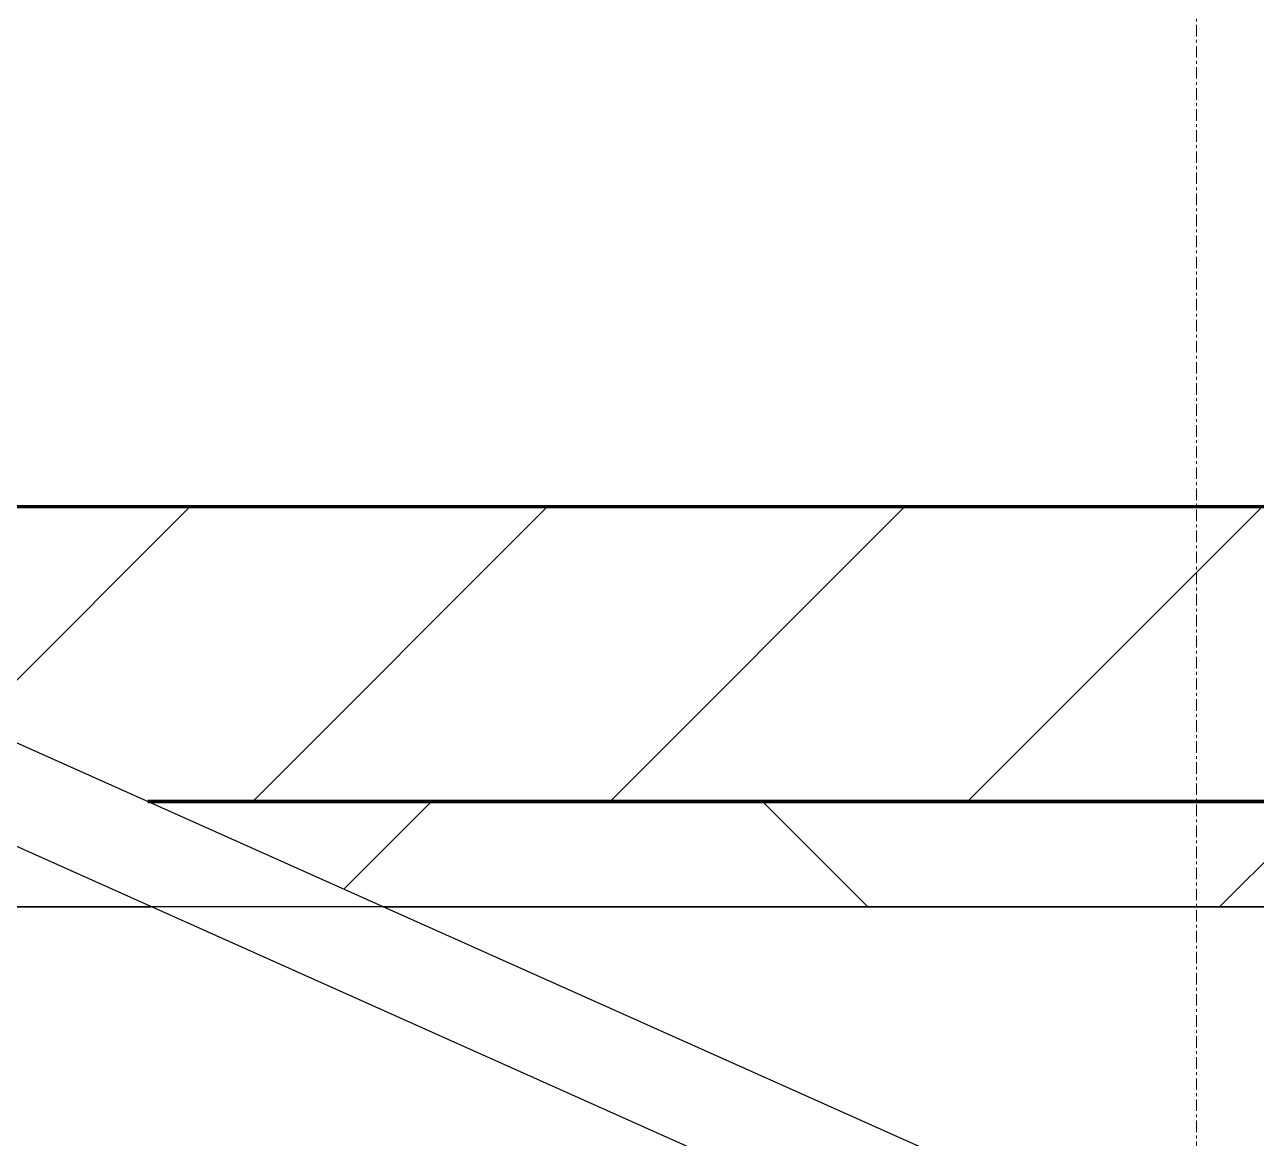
# Model space of a CAD drawing. Header units: millimetres. Extents: x -726012 to -647389, y -20772 to 18805.
# Drawn here: x -697974 to -697389, y 8459 to 8988 of the extents above; entities that cross this region are included whole.
import ezdxf
from ezdxf.xclip import XClip

# ---------------------------------------------------------------- set-up
doc = ezdxf.new("R2010")
doc.units = ezdxf.units.MM
doc.header["$XCLIPFRAME"] = 0
doc.linetypes.add('DPA_Grid _ Level 100', pattern=[10, 5.5, -1.6, 1.3, -1.6])
for name, color, linetype, lineweight in [('A-DOOR-E', 2, 'Continuous', 25), ('A-GLAZ-CURT', 2, 'Continuous', 9), ('A-WALL', 5, 'Continuous', 35), ('A-WALL-FNSH', 2, 'Continuous', 35), ('A-WALL-PATT', 1, 'Continuous', 35), ('S-GRID', 251, 'Continuous', 9)]:
    doc.layers.add(name, color=color, linetype=linetype, lineweight=lineweight)
doc.layers.add('A11_ALU.SOLID SHEET', color=2, linetype='Continuous')

# ---------------------------------------------------------------- blocks, each defined once
blk = doc.blocks.new('DPA_AC-SG-PI - A1_1200x1300 mm-V1-4233-01 ENLARGED MULTI-PURPOSE LEVEL - REFLECTED CEILING PLAN - SHEET 4')
at = {"layer": 'A-DOOR-E'}
for p, q in [((-556.64, 29.95), (511.63, -447.34)), ((493.28, -488.42), (-575, -11.13))]:
    blk.add_line(p, q, dxfattribs=at)
blk = doc.blocks.new('PPLS-PP19_Custom Tile Pattern - Custom Tile Pattern-V124-4233-01 ENLARGED MULTI-PURPOSE LEVEL - REFLECTED CEILING PLAN - SHEET 4')
at = {"layer": 'A-GLAZ-CURT'}
for p, q in [((-300, 0), (300, 0)), ((300, 0), (-300, 0)), ((195.99, 0), (213.31, 0)), ((213.31, 0), (195.99, 0)), ((230.06, 0), (300, 0)), ((-300, -50), (300, -50)), ((300, -50), (-300, -50))]:
    blk.add_line(p, q, dxfattribs=at)
for points, knots in [([(-15.19, 0), (-13.07, 0), (7.48, 0), (42.82, 0), (88.72, 0), (120.63, 0), (138.28, 0), (138.53, 0)], [-461.142613, -461.142613, -461.142613, -461.142613, -429.606584, -390.253598, -346.313304, -291.370682, -290.5735, -290.5735, -290.5735, -290.5735]), ([(136.44, 0), (121.66, 0), (86.93, 0), (51.16, 0), (31.18, 0)], [-106.750556, -106.750556, -106.750556, -106.750556, -59.610984, 0, 0, 0, 0]), ([(146.31, 0), (144.65, 0), (133.85, 0), (109.77, 0), (76.86, 0), (57.82, 0), (46.51, 0), (41.18, 0), (36.02, 0), (35.54, 0), (35.54, 0)], [-469.576156, -469.576156, -469.576156, -469.576156, -458.593899, -401.860199, -357.622665, -341.267687, -334.000314, -326.15566, -319.318397, -317.489778, -317.489778, -317.489778, -317.489778]), ([(78.98, 0), (86.99, 0), (103.34, 0), (116.36, 0), (128.63, 0), (128.95, 0)], [-87.011468, -87.011468, -87.011468, -87.011468, -63.759246, -39.050993, -35.895543, -35.895543, -35.895543, -35.895543]), ([(114.39, 0), (114.2, 0), (112.08, 0), (105.42, 0), (92.38, 0), (86.62, 0), (80.29, 0), (79.01, 0)], [-8148.58938, -8148.58938, -8148.58938, -8148.58938, -8105.191388, -7723.759874, -7531.75727, -7135.649961, -7045.032883, -7045.032883, -7045.032883, -7045.032883]), ([(79.6, 0), (83.17, 0), (101.04, 0), (124.45, 0), (132.42, 0), (134.6, 0)], [-262.939312, -262.939312, -262.939312, -262.939312, -249.500363, -194.761443, -152.241002, -152.241002, -152.241002, -152.241002]), ([(94.4, 0), (94.4, 0), (94.64, 0), (99.11, 0), (108.97, 0), (120.79, 0), (139.94, 0), (163.31, 0), (185.23, 0), (193.62, 0), (194.69, 0), (194.79, 0)], [-2348.345796, -2348.345796, -2348.345796, -2348.345796, -2310.419338, -2233.599744, -2052.234781, -1843.028543, -1530.39897, -1095.004608, -529.74427, -295.064701, -265.121568, -265.121568, -265.121568, -265.121568]), ([(129.02, 0), (129.02, 0), (124.41, 0), (122.35, 0), (114.96, 0), (108.04, 0), (103.09, 0)], [-35.386604, -35.386604, -35.386604, -35.386604, -31.430235, -22.807238, -15.488593, 0, 0, 0, 0]), ([(146.23, 0), (144.78, 0), (140.7, 0), (134.04, 0), (126.24, 0), (118.6, 0), (114.23, 0), (111.98, 0), (105.66, 0), (105.23, 0), (105.23, 0)], [-9949.856506, -9949.856506, -9949.856506, -9949.856506, -9847.788484, -9677.714971, -9567.007022, -9453.21225, -9220.200448, -9012.77275, -8966.157302, -8929.495943, -8929.495943, -8929.495943, -8929.495943]), ([(105.26, 0), (105.52, 0), (111.01, 0), (112.65, 0), (113.59, 0)], [-8920.561005, -8920.561005, -8920.561005, -8920.561005, -8814.835624, -8577.462505, -8577.462505, -8577.462505, -8577.462505]), ([(128.58, 0), (128.8, 0), (130.16, 0), (139.26, 0), (152.67, 0), (161.24, 0), (162.19, 0), (162.75, 0)], [-633.326174, -633.326174, -633.326174, -633.326174, -627.736123, -618.981161, -602.094757, -592.980799, -581.414464, -581.414464, -581.414464, -581.414464]), ([(137.1, 0), (136, 0), (133.64, 0), (129.87, 0), (129.11, 0)], [-670.405967, -670.405967, -670.405967, -670.405967, -651.020627, -640.742133, -640.742133, -640.742133, -640.742133]), ([(168.37, 0), (167.68, 0), (163.28, 0), (156.01, 0), (147.34, 0)], [-543.375029, -543.375029, -543.375029, -543.375029, -530.793311, -471.879639, -471.879639, -471.879639, -471.879639]), ([(157.9, 0), (156.77, 0), (153.14, 0), (149.03, 0), (147.34, 0)], [-10292.955006, -10292.955006, -10292.955006, -10292.955006, -10098.273015, -9976.405049, -9976.405049, -9976.405049, -9976.405049]), ([(193.8, 0), (193.33, 0), (190.11, 0), (183.13, 0), (171, 0), (161.95, 0), (161.28, 0), (158.35, 0), (157.85, 0), (157.77, 0)], [-11665.349007, -11665.349007, -11665.349007, -11665.349007, -11565.880756, -11105.624034, -10839.086983, -10768.332124, -10666.779182, -10580.760289, -10550.278881, -10550.278881, -10550.278881, -10550.278881]), ([(283.97, 0), (275.84, 0), (248.86, 0), (207.11, 0), (177.41, 0), (159.34, 0), (158.33, 0), (158.3, 0)], [-269.171521, -269.171521, -269.171521, -269.171521, -244.693688, -187.987675, -143.776725, -129.632772, -123.352749, -123.352749, -123.352749, -123.352749]), ([(159.07, 0), (159.13, 0), (160.84, 0), (165.21, 0), (174.15, 0), (185.98, 0), (208.82, 0), (219.42, 0), (230.06, 0)], [-115.643202, -115.643202, -115.643202, -115.643202, -114.681583, -87.660824, -65.295536, -41.623857, -24.459831, 0, 0, 0, 0]), ([(162.75, 0), (165.4, 0), (170.91, 0), (172.61, 0), (172.61, 0)], [-111.264224, -111.264224, -111.264224, -111.264224, -56.742688, -19.085662, -19.085662, -19.085662, -19.085662]), ([(247.1, 0), (246.76, 0), (245.04, 0), (238.34, 0), (226.56, 0), (221.1, 0), (200.27, 0), (182.99, 0), (174.27, 0), (169.67, 0), (168.99, 0)], [-9649.085549, -9649.085549, -9649.085549, -9649.085549, -9581.591397, -9406.094246, -9221.510254, -9016.44624, -8717.832359, -8253.978395, -8152.463617, -8069.855175, -8069.855175, -8069.855175, -8069.855175]), ([(215.22, 0), (214.62, 0), (210.55, 0), (203.98, 0), (187.54, 0), (175.3, 0), (169.49, 0)], [-203.825446, -203.825446, -203.825446, -203.825446, -198.527383, -184.406837, -162.427601, -142.916156, -142.916156, -142.916156, -142.916156]), ([(171.51, 0), (176.48, 0), (193.23, 0), (201.73, 0), (208.81, 0), (213.9, 0), (241.96, 0), (266.73, 0), (279.19, 0), (283.62, 0), (283.99, 0)], [-7971.819559, -7971.819559, -7971.819559, -7971.819559, -7784.112253, -7606.717214, -7289.299508, -7042.621073, -6582.165592, -6068.460911, -5766.029927, -5737.771862, -5737.771862, -5737.771862, -5737.771862]), ([(172.07, 0), (177.66, 0), (187.87, 0), (201.08, 0), (207.47, 0), (213.96, 0), (215.11, 0)], [-255.364076, -255.364076, -255.364076, -255.364076, -237.955587, -223.92608, -215.862851, -208.75215, -208.75215, -208.75215, -208.75215]), ([(283.97, 0), (277.45, 0), (256.69, 0), (230.43, 0), (219.94, 0), (219.02, 0)], [-12247.653639, -12247.653639, -12247.653639, -12247.653639, -11905.454923, -11162.864862, -10856.732305, -10856.732305, -10856.732305, -10856.732305]), ([(219.9, 0), (220.86, 0), (227.84, 0), (242.06, 0), (246.54, 0), (246.96, 0)], [-10670.940496, -10670.940496, -10670.940496, -10670.940496, -10511.382485, -9925.173265, -9834.877357, -9834.877357, -9834.877357, -9834.877357]), ([(284.4, 0), (286.52, 0), (292.04, 0), (296.52, 0), (297.86, 0), (298.09, 0)], [-5727.361335, -5727.361335, -5727.361335, -5727.361335, -5566.724884, -5280.360606, -5199.253518, -5199.253518, -5199.253518, -5199.253518]), ([(284.76, 0), (284.76, 0), (285.09, 0), (287.47, 0), (293.59, 0), (297.76, 0), (300, 0)], [-4110.630118, -4110.630118, -4110.630118, -4110.630118, -4053.389046, -3959.664717, -3862.421465, -3746.95702, -3746.95702, -3746.95702, -3746.95702]), ([(297.38, 0), (295.84, 0), (291.62, 0), (285.38, 0), (284.87, 0)], [-4803.172655, -4803.172655, -4803.172655, -4803.172655, -4358.271401, -4143.037883, -4143.037883, -4143.037883, -4143.037883])]:
    blk.add_open_spline(points, degree=3, knots=knots, dxfattribs=at)
for points in [[(168.74, 0), (168.74, 0), (169.81, 0), (171.51, 0)], [(195.11, 0), (194.91, 0), (194.44, 0), (193.8, 0)], [(300, 0), (294.74, 0), (289.43, 0), (284.12, 0)], [(300, 0), (294.88, 0), (289.76, 0), (284.63, 0)]]:
    blk.add_open_spline(points, degree=3, dxfattribs=at)
blk = doc.blocks.new('PPLS-PP19_Custom Tile Pattern - Custom Tile Pattern-V125-4233-01 ENLARGED MULTI-PURPOSE LEVEL - REFLECTED CEILING PLAN - SHEET 4')
at = {"layer": 'A-GLAZ-CURT'}
for p, q in [((-300, 0), (-78.98, 0)), ((-78.98, 0), (-300, 0)), ((-293.07, 0), (-275.75, 0)), ((-275.75, 0), (-293.07, 0)), ((-222.32, 0), (-205, 0)), ((-205, 0), (-222.32, 0)), ((31.34, 0), (300, 0)), ((300, 0), (31.34, 0)), ((-300, -50), (32.93, -50)), ((32.93, -50), (-300, -50))]:
    blk.add_line(p, q, dxfattribs=at)
at = {"layer": 'A-GLAZ-CURT', "flags": 128}
for points in [[(-300, 0), (-291.56, 0), (-283.3, 0), (-275.2, 0), (-267.26, 0), (-259.45, 0), (-251.77, 0), (-244.2, 0), (-236.74, 0), (-229.36, 0), (-222.06, 0), (-214.83, 0), (-207.71, 0), (-200.76, 0), (-194.02, 0), (-187.54, 0), (-181.38, 0), (-175.58, 0), (-170.25, 0), (-165.64, 0), (-162.01, 0), (-159.53, 0), (-157.46, 0), (-154.52, 0), (-149.42, 0), (-141.84, 0), (-132.81, 0), (-126.08, 0)], [(-179.49, 0), (-184.81, 0), (-190.44, 0), (-196.37, 0), (-202.58, 0), (-209.04, 0), (-215.73, 0), (-222.63, 0), (-229.72, 0), (-236.97, 0), (-244.39, 0), (-251.96, 0), (-259.67, 0), (-267.51, 0), (-275.48, 0), (-283.55, 0), (-291.73, 0), (-300, 0)], [(-125.17, 0), (-128.55, 0), (-134.16, 0), (-140.03, 0), (-145.5, 0), (-150.63, 0), (-155.53, 0), (-160.27, 0), (-164.95, 0), (-169.65, 0), (-174.47, 0), (-179.36, 0)]]:
    blk.add_lwpolyline(points, dxfattribs=at)
at = {"layer": 'A-GLAZ-CURT'}
for points, knots in [([(-300, 0), (-284.65, 0), (-236.57, 0), (-174.61, 0), (-129.95, 0), (-110.8, 0), (-99.5, 0), (-91.46, 0)], [-5323.127839, -5323.127839, -5323.127839, -5323.127839, -4502.809032, -2700.551212, -1002.059161, -460.363443, 0, 0, 0, 0]), ([(-179.36, 0), (-190.38, 0), (-221.95, 0), (-262.56, 0), (-294.48, 0), (-300, 0)], [-15947.239077, -15947.239077, -15947.239077, -15947.239077, -15131.813646, -13729.592194, -13439.944408, -13439.944408, -13439.944408, -13439.944408]), ([(-180.28, 0), (-181.91, 0), (-189.1, 0), (-209.77, 0), (-232.01, 0), (-255.22, 0), (-262.59, 0), (-264.9, 0), (-265.4, 0)], [-1859.507641, -1859.507641, -1859.507641, -1859.507641, -1755.085331, -1400.429864, -858.079193, -543.655514, -208.940337, 0, 0, 0, 0]), ([(-258.6, 0), (-257.91, 0), (-254.26, 0), (-241.25, 0), (-225.99, 0), (-213.1, 0), (-200.2, 0), (-189.67, 0), (-182.12, 0), (-179.89, 0)], [-5722.54675, -5722.54675, -5722.54675, -5722.54675, -5657.471696, -5413.335975, -5017.494783, -4832.723979, -4666.091899, -4349.945572, -4224.698943, -4224.698943, -4224.698943, -4224.698943]), ([(-133.82, 0), (-135.51, 0), (-137.8, 0), (-149.31, 0), (-162.01, 0), (-177.91, 0), (-199.46, 0), (-216.65, 0), (-231.26, 0), (-233.46, 0), (-234, 0)], [-2731.647847, -2731.647847, -2731.647847, -2731.647847, -2418.507304, -2308.929706, -2113.765672, -1763.376603, -1422.553702, -978.033455, -846.069444, -682.911962, -682.911962, -682.911962, -682.911962]), ([(-233.49, 0), (-233.44, 0), (-232.38, 0), (-230.74, 0), (-225.3, 0), (-223.63, 0)], [-455.274641, -455.274641, -455.274641, -455.274641, -440.605512, -119.536984, 0, 0, 0, 0]), ([(-223.63, 0), (-219.39, 0), (-206.17, 0), (-188.58, 0), (-169.02, 0), (-152.12, 0), (-136.84, 0), (-127.33, 0), (-124.19, 0), (-123.43, 0), (-123.28, 0)], [-5463.295695, -5463.295695, -5463.295695, -5463.295695, -5161.076232, -4739.070012, -4465.409639, -4149.119819, -3839.893365, -3647.167523, -3488.92562, -3439.852845, -3439.852845, -3439.852845, -3439.852845]), ([(-137.88, 0), (-140.56, 0), (-147.66, 0), (-147.69, 0), (-158.72, 0), (-171.4, 0), (-177.04, 0), (-179.39, 0)], [-3187.727384, -3187.727384, -3187.727384, -3187.727384, -2919.378265, -2477.344047, -2237.412286, -2029.680487, -1878.61632, -1878.61632, -1878.61632, -1878.61632]), ([(-179.37, 0), (-175.53, 0), (-168.3, 0), (-158.7, 0), (-157.22, 0)], [-4215.014883, -4215.014883, -4215.014883, -4215.014883, -4000.813434, -3840.635403, -3840.635403, -3840.635403, -3840.635403]), ([(-111.03, 0), (-118.43, 0), (-139.14, 0), (-163.02, 0), (-178.92, 0)], [-17873.744959, -17873.744959, -17873.744959, -17873.744959, -17136.203329, -15958.17956, -15958.17956, -15958.17956, -15958.17956]), ([(-152.35, 0), (-151.03, 0), (-147.71, 0), (-143.57, 0), (-138.62, 0)], [-3494.978217, -3494.978217, -3494.978217, -3494.978217, -3371.022232, -3227.460399, -3227.460399, -3227.460399, -3227.460399]), ([(-118.78, 0), (-121.86, 0), (-126.28, 0), (-136.96, 0), (-147.46, 0), (-150.03, 0), (-150.57, 0)], [-5938.474035, -5938.474035, -5938.474035, -5938.474035, -5700.061948, -5508.838257, -5298.784692, -5196.16478, -5196.16478, -5196.16478, -5196.16478]), ([(-150.34, 0), (-150.07, 0), (-147.75, 0), (-142.6, 0), (-127.26, 0), (-107.3, 0), (-92.5, 0), (-81.72, 0), (-78.93, 0)], [-4948.728362, -4948.728362, -4948.728362, -4948.728362, -4883.323924, -4440.880425, -4054.690705, -3793.097032, -3402.597032, -3257.037749, -3257.037749, -3257.037749, -3257.037749]), ([(-111.04, 0), (-120.24, 0), (-131.47, 0), (-147.74, 0), (-149.07, 0)], [-6964.640121, -6964.640121, -6964.640121, -6964.640121, -6449.282163, -6277.220794, -6277.220794, -6277.220794, -6277.220794]), ([(-148.23, 0), (-146.94, 0), (-140.15, 0), (-137.28, 0), (-133.93, 0), (-128.78, 0), (-126.5, 0)], [-6162.058746, -6162.058746, -6162.058746, -6162.058746, -6017.569127, -5560.701257, -5364.112219, -5231.017328, -5231.017328, -5231.017328, -5231.017328]), ([(-86.16, 0), (-91.37, 0), (-104.13, 0), (-122.65, 0), (-139.03, 0), (-146.11, 0), (-146.95, 0)], [-1681.3698, -1681.3698, -1681.3698, -1681.3698, -1374.161226, -945.742622, -741.901385, -489.130243, -489.130243, -489.130243, -489.130243]), ([(-146.69, 0), (-146.59, 0), (-145.49, 0), (-135.69, 0), (-128.29, 0), (-125.15, 0)], [-420.34245, -420.34245, -420.34245, -420.34245, -406.956646, -290.263673, 0, 0, 0, 0]), ([(-127.41, 0), (-131.63, 0), (-133.16, 0), (-134.09, 0), (-134.15, 0)], [-8540.990293, -8540.990293, -8540.990293, -8540.990293, -8266.114998, -8246.473386, -8246.473386, -8246.473386, -8246.473386]), ([(-134.15, 0), (-133.32, 0), (-130.31, 0), (-117.33, 0), (-94.17, 0), (-83.01, 0), (-78.95, 0)], [-7657.439573, -7657.439573, -7657.439573, -7657.439573, -7293.749979, -6839.55839, -6236.997189, -5846.488716, -5846.488716, -5846.488716, -5846.488716]), ([(-120.13, 0), (-120.14, 0), (-120.24, 0), (-121.3, 0), (-129.25, 0), (-133.82, 0)], [-2933.992132, -2933.992132, -2933.992132, -2933.992132, -2920.575025, -2840.280255, -2731.647847, -2731.647847, -2731.647847, -2731.647847]), ([(-113.43, 0), (-113.44, 0), (-113.96, 0), (-119.73, 0), (-125.43, 0), (-127.03, 0), (-127.41, 0)], [-328.499627, -328.499627, -328.499627, -328.499627, -282.672656, -98.539552, -24.539552, 0, 0, 0, 0]), ([(-126.5, 0), (-122.44, 0), (-108.71, 0), (-93.17, 0), (-81.98, 0), (-78.97, 0)], [-5231.017328, -5231.017328, -5231.017328, -5231.017328, -4994.692869, -4542.524482, -4368.642937, -4368.642937, -4368.642937, -4368.642937]), ([(-125.15, 0), (-124.93, 0), (-122.05, 0), (-116.67, 0), (-111.67, 0)], [-3362.7396, -3362.7396, -3362.7396, -3362.7396, -3342.215224, -3082.5113, -3082.5113, -3082.5113, -3082.5113]), ([(-122.08, 0), (-122.01, 0), (-121.69, 0), (-121.2, 0), (-120.88, 0)], [-3136.336417, -3136.336417, -3136.336417, -3136.336417, -3110.304437, -3035.164275, -3035.164275, -3035.164275, -3035.164275]), ([(-78.97, 0), (-88.04, 0), (-99.82, 0), (-114.02, 0), (-117.28, 0), (-118.78, 0)], [-724.358901, -724.358901, -724.358901, -724.358901, -229.489605, -116.330425, 0, 0, 0, 0]), ([(-117.74, 0), (-117.19, 0), (-114.78, 0), (-113.43, 0), (-113.43, 0)], [-821.249067, -821.249067, -821.249067, -821.249067, -394.672656, -330.879064, -330.879064, -330.879064, -330.879064]), ([(-79.79, 0), (-81.1, 0), (-91.75, 0), (-107.61, 0), (-116.56, 0), (-117.56, 0)], [-2299.497386, -2299.497386, -2299.497386, -2299.497386, -2193.204658, -1433.981041, -985.49888, -985.49888, -985.49888, -985.49888]), ([(-111.05, 0), (-110.6, 0), (-106.76, 0), (-96.78, 0), (-84.91, 0), (-79.09, 0), (-78.99, 0)], [-5476.567398, -5476.567398, -5476.567398, -5476.567398, -5430.283136, -5103.229623, -4799.173296, -4793.465626, -4793.465626, -4793.465626, -4793.465626]), ([(-78.98, 0), (-84.83, 0), (-96.11, 0), (-107.46, 0), (-110.87, 0), (-111.04, 0)], [-1095.30438, -1095.30438, -1095.30438, -1095.30438, -789.402658, -501.969187, -487.332383, -487.332383, -487.332383, -487.332383]), ([(-111.03, 0), (-107.77, 0), (-98.85, 0), (-88.91, 0), (-81.4, 0), (-79.76, 0)], [-3071.519089, -3071.519089, -3071.519089, -3071.519089, -2902.289527, -2605.247022, -2522.0547, -2522.0547, -2522.0547, -2522.0547]), ([(-78.96, 0), (-79.43, 0), (-89.06, 0), (-100.35, 0), (-109.96, 0), (-110.5, 0)], [-7534.644833, -7534.644833, -7534.644833, -7534.644833, -7508.296369, -7004.680444, -6974.689771, -6974.689771, -6974.689771, -6974.689771]), ([(-78.97, 0), (-80.2, 0), (-89.14, 0), (-99.99, 0), (-110.38, 0)], [-19113.108174, -19113.108174, -19113.108174, -19113.108174, -18935.241197, -17895.283523, -17895.283523, -17895.283523, -17895.283523]), ([(-91.46, 0), (-90.09, 0), (-86.03, 0), (-81.62, 0), (-78.93, 0)], [-19832.387487, -19832.387487, -19832.387487, -19832.387487, -19753.885894, -19612.634311, -19612.634311, -19612.634311, -19612.634311]), ([(-79.79, 0), (-81.24, 0), (-82.76, 0), (-83.28, 0), (-83.28, 0)], [-1608.428934, -1608.428934, -1608.428934, -1608.428934, -1424.436217, -1393.971743, -1393.971743, -1393.971743, -1393.971743]), ([(-83.28, 0), (-83.28, 0), (-82.95, 0), (-80.89, 0), (-79.53, 0)], [-1393.4169, -1393.4169, -1393.4169, -1393.4169, -1353.722004, -1286.743147, -1286.743147, -1286.743147, -1286.743147]), ([(31.09, 0), (32.5, 0), (38.78, 0), (53.39, 0), (71.67, 0), (84.83, 0), (85.98, 0), (92.09, 0), (94.01, 0)], [-4844.334544, -4844.334544, -4844.334544, -4844.334544, -4705.298446, -4353.683244, -3960.84581, -3759.045785, -3336.541051, -2815.036445, -2815.036445, -2815.036445, -2815.036445]), ([(136.44, 0), (121.66, 0), (86.93, 0), (51.16, 0), (31.18, 0)], [-106.750556, -106.750556, -106.750556, -106.750556, -59.610984, 0, 0, 0, 0]), ([(103.09, 0), (101.08, 0), (86.31, 0), (63.34, 0), (41.24, 0), (32.83, 0), (31.27, 0)], [-375.435014, -375.435014, -375.435014, -375.435014, -369.147452, -330.153101, -307.516438, -302.210511, -302.210511, -302.210511, -302.210511]), ([(76.63, 0), (74.8, 0), (67.65, 0), (53.52, 0), (39.74, 0), (32.53, 0), (31.3, 0)], [-3095.572228, -3095.572228, -3095.572228, -3095.572228, -2950.589685, -2634.532728, -2313.748533, -2246.611491, -2246.611491, -2246.611491, -2246.611491]), ([(31.31, 0), (31.94, 0), (35.93, 0), (48.37, 0), (69.17, 0), (85.62, 0), (93.96, 0)], [-139.375777, -139.375777, -139.375777, -139.375777, -135.792042, -118.513713, -97.899267, -72.196013, -72.196013, -72.196013, -72.196013]), ([(31.33, 0), (34.8, 0), (52.2, 0), (88.72, 0), (120.63, 0), (138.28, 0), (138.53, 0)], [-401.364905, -401.364905, -401.364905, -401.364905, -390.253598, -346.313304, -291.370682, -290.5735, -290.5735, -290.5735, -290.5735]), ([(31.33, 0), (37.1, 0), (52.1, 0), (70.92, 0), (82.12, 0), (83.66, 0)], [-4874.14523, -4874.14523, -4874.14523, -4874.14523, -4573.028122, -4094.177415, -3869.465285, -3869.465285, -3869.465285, -3869.465285]), ([(70.61, 0), (66.16, 0), (55.8, 0), (41.76, 0), (34.81, 0), (31.34, 0)], [-4647.237329, -4647.237329, -4647.237329, -4647.237329, -4326.416877, -4098.545751, -3883.394943, -3883.394943, -3883.394943, -3883.394943]), ([(53.18, 0), (53.06, 0), (52.22, 0), (45.12, 0), (36.8, 0), (31.34, 0)], [-622.740158, -622.740158, -622.740158, -622.740158, -566.066452, -360.610861, -11.214832, -11.214832, -11.214832, -11.214832]), ([(31.4, 0), (33.92, 0), (39.54, 0), (51.19, 0), (58.74, 0), (61.34, 0), (61.45, 0)], [-1794.984122, -1794.984122, -1794.984122, -1794.984122, -1645.594513, -1443.202566, -1228.752106, -1120.932285, -1120.932285, -1120.932285, -1120.932285]), ([(32.02, 0), (33.36, 0), (38.27, 0), (45.92, 0), (57.76, 0), (64.47, 0), (72.74, 0), (75.22, 0), (76.03, 0), (76.21, 0)], [-1161.809332, -1161.809332, -1161.809332, -1161.809332, -1089.329421, -901.315459, -753.071572, -495.328968, -421.953223, -334.951786, -290.452333, -290.452333, -290.452333, -290.452333]), ([(93.08, 0), (89.53, 0), (84.61, 0), (74.4, 0), (62.26, 0), (51.85, 0), (44.35, 0), (35.53, 0), (32.41, 0)], [-7462.392379, -7462.392379, -7462.392379, -7462.392379, -7135.649961, -6924.452779, -6738.82075, -6548.303034, -6314.283804, -6175.773004, -6175.773004, -6175.773004, -6175.773004]), ([(93.97, 0), (85.92, 0), (72.89, 0), (57.82, 0), (46.51, 0), (41.18, 0), (36.02, 0), (35.54, 0), (35.54, 0)], [-387.716611, -387.716611, -387.716611, -387.716611, -357.622665, -341.267687, -334.000314, -326.15566, -319.318397, -317.489778, -317.489778, -317.489778, -317.489778]), ([(36.29, 0), (37.77, 0), (48.82, 0), (64.79, 0), (95.91, 0), (124.45, 0), (132.42, 0), (134.6, 0)], [-314.598523, -314.598523, -314.598523, -314.598523, -305.899624, -287.17622, -249.500363, -194.761443, -152.241002, -152.241002, -152.241002, -152.241002]), ([(61.47, 0), (61.47, 0), (61.21, 0), (54.61, 0), (53.71, 0), (53.56, 0)], [-1113.311073, -1113.311073, -1113.311073, -1113.311073, -1096.402191, -891.204116, -747.28819, -747.28819, -747.28819, -747.28819]), ([(76.22, 0), (75.58, 0), (73.64, 0), (71.05, 0), (70.61, 0)], [-193.634889, -193.634889, -193.634889, -193.634889, -31.537676, 0, 0, 0, 0])]:
    blk.add_open_spline(points, degree=3, knots=knots, dxfattribs=at)
for points in [[(-115.82, 0), (-115.11, 0), (-113.51, 0), (-111.16, 0)], [(-111.04, 0), (-113.71, 0), (-114.98, 0), (-115.63, 0)], [(-79.08, 0), (-81.43, 0), (-83.78, 0), (-86.16, 0)], [(80.35, 0), (79.57, 0), (78.27, 0), (76.63, 0)], [(84.06, 0), (83.48, 0), (82.41, 0), (81.72, 0)]]:
    blk.add_open_spline(points, degree=3, dxfattribs=at)
blk = doc.blocks.new('*U885')
at = {"layer": 'A-GLAZ-CURT', "rotation": 180}
for name, p in [('PPLS-PP19_Custom Tile Pattern - Custom Tile Pattern-V125-4233-01 ENLARGED MULTI-PURPOSE LEVEL - REFLECTED CEILING PLAN - SHEET 4', (-21600, 16110.41)), ('PPLS-PP19_Custom Tile Pattern - Custom Tile Pattern-V124-4233-01 ENLARGED MULTI-PURPOSE LEVEL - REFLECTED CEILING PLAN - SHEET 4', (-21000, 16110.41))]:
    blk.add_blockref(name, p, dxfattribs=at)
blk = doc.blocks.new('*U1287')
blk.add_lwpolyline([(21173.36, -580), (28210, -580), (28210, -6849.96), (45954.15, -6849.96), (45954.15, 600), (82995.06, 600), (83086.47, 650), (90052, 650), (90392, 990), (103159.16, 990), (103159.16, 4990), (21173.36, 4990), (21173.36, 3485.45), (21203.36, 3485.45), (21203.36, 925.54), (21173.36, 925.54), (21173.36, -580)])
blk = doc.blocks.new('*U1069')
at = {"layer": 'S-GRID', "linetype": 'DPA_Grid _ Level 100'}
blk.add_line((-21135, -12746.5), (-21135, 25446.83), dxfattribs=at)

msp = doc.modelspace()

# ---------------------------------------------------------------- hatches: boundary and pattern name
at = {"layer": 'A-WALL-PATT', "lineweight": 9}
h = msp.add_hatch(dxfattribs=at)
h.set_pattern_fill('FP_2', color=256, style=0, pattern_type=2)
h.set_pattern_definition([(45, (0, 0), (-84.852814, 84.852814), [])])
h.paths.add_polyline_path([(-653287.78, 8619.02), (-652194.48, 8619.02), (-652194.48, 8759.02), (-722165.55, 8759.02), (-722165.55, 8619.02), (-719625.62, 8619.02), (-719676.02, 8641.53), (-719679.79, 8639.36), (-719684.96, 8639.36), (-719691.03, 8644.02), (-719692.03, 8648.69), (-719757.37, 8677.88), (-719739.02, 8718.97), (-719515.31, 8619.02), (-716025.62, 8619.02), (-716076.02, 8641.53), (-716079.79, 8639.36), (-716084.96, 8639.36), (-716091.03, 8644.02), (-716092.03, 8648.69), (-716157.37, 8677.88), (-716139.02, 8718.97), (-715915.31, 8619.02), (-712425.62, 8619.02), (-712476.02, 8641.53), (-712479.79, 8639.36), (-712484.96, 8639.36), (-712491.03, 8644.02), (-712492.03, 8648.69), (-712557.37, 8677.88), (-712539.02, 8718.97), (-712315.31, 8619.02), (-708825.62, 8619.02), (-708876.02, 8641.53), (-708879.79, 8639.36), (-708884.96, 8639.36), (-708891.03, 8644.02), (-708892.03, 8648.69), (-708957.37, 8677.88), (-708939.02, 8718.97), (-708715.31, 8619.02), (-705225.62, 8619.02), (-705276.02, 8641.53), (-705279.79, 8639.36), (-705284.96, 8639.36), (-705291.03, 8644.02), (-705292.03, 8648.69), (-705357.37, 8677.88), (-705339.02, 8718.97), (-705115.31, 8619.02), (-701625.62, 8619.02), (-701676.02, 8641.53), (-701679.79, 8639.36), (-701684.96, 8639.36), (-701691.03, 8644.02), (-701692.03, 8648.69), (-701757.37, 8677.88), (-701739.02, 8718.97), (-701515.31, 8619.02), (-698025.62, 8619.02), (-698076.02, 8641.53), (-698079.79, 8639.36), (-698084.96, 8639.36), (-698091.03, 8644.02), (-698092.03, 8648.69), (-698157.37, 8677.88), (-698139.02, 8718.97), (-697915.31, 8619.02), (-694425.62, 8619.02), (-694476.02, 8641.53), (-694479.79, 8639.36), (-694484.96, 8639.36), (-694491.03, 8644.02), (-694492.03, 8648.69), (-694557.37, 8677.88), (-694539.02, 8718.97), (-694315.31, 8619.02), (-690825.62, 8619.02), (-690876.02, 8641.53), (-690879.79, 8639.36), (-690884.96, 8639.36), (-690891.03, 8644.02), (-690892.03, 8648.69), (-690957.37, 8677.88), (-690939.02, 8718.97), (-690715.31, 8619.02), (-687225.62, 8619.02), (-687276.02, 8641.53), (-687279.79, 8639.36), (-687284.96, 8639.36), (-687291.03, 8644.02), (-687292.03, 8648.69), (-687357.37, 8677.88), (-687339.02, 8718.97), (-687115.31, 8619.02), (-683626.8, 8619.54), (-683676.02, 8641.53), (-683679.79, 8639.36), (-683684.96, 8639.36), (-683691.03, 8644.02), (-683692.03, 8648.69), (-683757.37, 8677.88), (-683739.02, 8718.97), (-683515.31, 8619.02), (-680025.62, 8619.02), (-680076.02, 8641.53), (-680079.79, 8639.36), (-680084.96, 8639.36), (-680091.03, 8644.02), (-680092.03, 8648.69), (-680157.37, 8677.88), (-680139.02, 8718.97), (-679915.31, 8619.02), (-676425.62, 8619.02), (-676476.02, 8641.53), (-676479.79, 8639.36), (-676484.96, 8639.36), (-676491.03, 8644.02), (-676492.03, 8648.69), (-676557.37, 8677.88), (-676539.02, 8718.97), (-676315.31, 8619.02), (-672825.62, 8619.02), (-672876.02, 8641.53), (-672879.79, 8639.36), (-672884.96, 8639.36), (-672891.03, 8644.02), (-672892.03, 8648.69), (-672957.37, 8677.88), (-672939.02, 8718.97), (-672715.31, 8619.02), (-669225.62, 8619.02), (-669276.02, 8641.53), (-669279.79, 8639.36), (-669284.96, 8639.36), (-669291.03, 8644.02), (-669292.03, 8648.69), (-669357.37, 8677.88), (-669339.02, 8718.97), (-669115.31, 8619.02), (-665625.62, 8619.02), (-665676.02, 8641.53), (-665679.79, 8639.36), (-665684.96, 8639.36), (-665691.03, 8644.02), (-665692.03, 8648.69), (-665757.37, 8677.88), (-665739.02, 8718.97), (-665515.31, 8619.02), (-662025.62, 8619.02), (-662076.02, 8641.53), (-662079.79, 8639.36), (-662084.96, 8639.36), (-662091.03, 8644.02), (-662092.03, 8648.69), (-662157.37, 8677.88), (-662139.02, 8718.97), (-661915.31, 8619.02), (-658425.62, 8619.02), (-658476.02, 8641.53), (-658480.95, 8639.36), (-658484.96, 8639.36), (-658491.03, 8644.02), (-658492.03, 8648.69), (-658557.37, 8677.88), (-658539.02, 8718.97), (-658315.31, 8619.02), (-654825.62, 8619.02), (-654876.02, 8641.53), (-654879.79, 8639.36), (-654884.96, 8639.36), (-654891.03, 8644.02), (-654892.03, 8648.69), (-654957.37, 8677.88), (-654939.02, 8718.97), (-654715.31, 8619.02), (-653356.11, 8619.02)])
h = msp.add_hatch(dxfattribs=at)
h.set_pattern_fill('FP_3', color=256, style=0, pattern_type=2)
h.set_pattern_definition([(45, (0, 0), (-212.13203, 212.13203), []), (135, (0, 0), (-212.13203, -212.13203), [])])
h.paths.add_polyline_path([(-652194.48, 8569.02), (-652194.48, 8619.02), (-654715.31, 8619.02), (-654603.39, 8569.02), (-652262.82, 8569.02)])
h.paths.add_polyline_path([(-655132.72, 8569.02), (-654713.71, 8569.02), (-654825.62, 8619.02), (-658315.31, 8619.02), (-658203.39, 8569.02), (-655201.05, 8569.02)])
h.paths.add_polyline_path([(-658344.29, 8569.02), (-658313.71, 8569.02), (-658425.62, 8619.02), (-661915.31, 8619.02), (-661803.39, 8569.02), (-658412.62, 8569.02)])
h.paths.add_polyline_path([(-662444.15, 8569.02), (-661913.71, 8569.02), (-662025.62, 8619.02), (-665515.31, 8619.02), (-665403.39, 8569.02), (-662512.48, 8569.02)])
h.paths.add_polyline_path([(-665782.37, 8569.02), (-665513.71, 8569.02), (-665625.62, 8619.02), (-669115.31, 8619.02), (-669003.39, 8569.02), (-665860.71, 8569.02)])
h.paths.add_polyline_path([(-670712.22, 8569.02), (-669113.71, 8569.02), (-669225.62, 8619.02), (-672715.31, 8619.02), (-672603.39, 8569.02), (-670780.55, 8569.02)])
h.paths.add_polyline_path([(-672967.14, 8569.02), (-672713.71, 8569.02), (-672825.62, 8619.02), (-676315.31, 8619.02), (-676203.39, 8569.02), (-672982.37, 8569.02)])
h.paths.add_polyline_path([(-676313.71, 8569.02), (-676425.62, 8619.02), (-679915.31, 8619.02), (-679803.39, 8569.02), (-676315.37, 8569.02)])
h.paths.add_polyline_path([(-679913.71, 8569.02), (-680025.62, 8619.02), (-683515.31, 8619.02), (-683403.39, 8569.02), (-679936.92, 8569.02)])
h.paths.add_polyline_path([(-685676.73, 8569.02), (-683513.71, 8569.02), (-683626.8, 8619.02), (-687115.31, 8619.02), (-687003.39, 8569.02), (-685745.06, 8569.02)])
h.paths.add_polyline_path([(-687113.71, 8569.02), (-687225.62, 8619.02), (-690715.31, 8619.02), (-690603.39, 8569.02), (-687180.02, 8569.02)])
h.paths.add_polyline_path([(-690713.71, 8569.02), (-690825.62, 8619.02), (-694315.31, 8619.02), (-694203.39, 8569.02), (-690733.24, 8569.02)])
h.paths.add_polyline_path([(-700582.37, 8569.02), (-697913.71, 8569.02), (-698025.62, 8619.02), (-701515.31, 8619.02), (-701403.39, 8569.02), (-700709.58, 8569.02)])
h.paths.add_polyline_path([(-694313.71, 8569.02), (-694425.62, 8619.02), (-697915.31, 8619.02), (-697803.39, 8569.02), (-694354.78, 8569.02)])
h.paths.add_polyline_path([(-701513.71, 8569.02), (-701625.62, 8619.02), (-705115.31, 8619.02), (-705003.39, 8569.02), (-701529.55, 8569.02)])
h.paths.add_polyline_path([(-707132.7, 8569.02), (-705113.71, 8569.02), (-705225.62, 8619.02), (-708715.31, 8619.02), (-708603.39, 8569.02), (-707269.37, 8569.02)])
h.paths.add_polyline_path([(-708713.71, 8569.02), (-708825.62, 8619.02), (-712315.31, 8619.02), (-712203.39, 8569.02), (-708772.65, 8569.02)])
h.paths.add_polyline_path([(-712582.37, 8569.02), (-712313.71, 8569.02), (-712425.62, 8619.02), (-715915.31, 8619.02), (-715803.39, 8569.02), (-712599.19, 8569.02)])
h.paths.add_polyline_path([(-721277.24, 8569.02), (-719513.71, 8569.02), (-719625.62, 8619.02), (-722165.55, 8619.02), (-722165.55, 8569.02), (-721345.58, 8569.02)])
h.paths.add_polyline_path([(-717519.03, 8569.02), (-715913.71, 8569.02), (-716025.62, 8619.02), (-719515.31, 8619.02), (-719403.39, 8569.02), (-717587.36, 8569.02)])

# ---------------------------------------------------------------- linework, layer by layer
at = {"layer": 'A-WALL', "color": 7, "lineweight": 70}
for p, q in [((-698182.37, 8759.02), (-696982.37, 8759.02)), ((-696982.37, 8619.02), (-697915.31, 8619.02)), ((-697915.31, 8619.02), (-696982.37, 8619.02))]:
    msp.add_line(p, q, dxfattribs=at)
at = {"layer": 'A-WALL-FNSH', "color": 250}
for p, q in [((-697913.71, 8569.02), (-698182.37, 8569.02)), ((-696982.37, 8569.02), (-697803.39, 8569.02))]:
    msp.add_line(p, q, dxfattribs=at)

# ---------------------------------------------------------------- block references
msp.add_blockref('*U885', (-676282.37, -7541.39))
at = {"layer": 'A-DOOR-E'}
msp.add_blockref('DPA_AC-SG-PI - A1_1200x1300 mm-V1-4233-01 ENLARGED MULTI-PURPOSE LEVEL - REFLECTED CEILING PLAN - SHEET 4', (-697582.37, 8689.02), dxfattribs=at)

# ---------------------------------------------------------------- next in the draw order: block references
at = {"layer": 'A11_ALU.SOLID SHEET'}
ref = msp.add_blockref('*U1287', (-744682.37, 3579.02), dxfattribs=at)
XClip(ref).set_block_clipping_path([(22516.8245944298, -23612.0000696909), (92487.8891097467, 7199.9972603897)])

# ---------------------------------------------------------------- next in the draw order: block references
msp.add_blockref('*U1069', (-676282.37, -7541.39))

doc.saveas('drawing.dxf')
